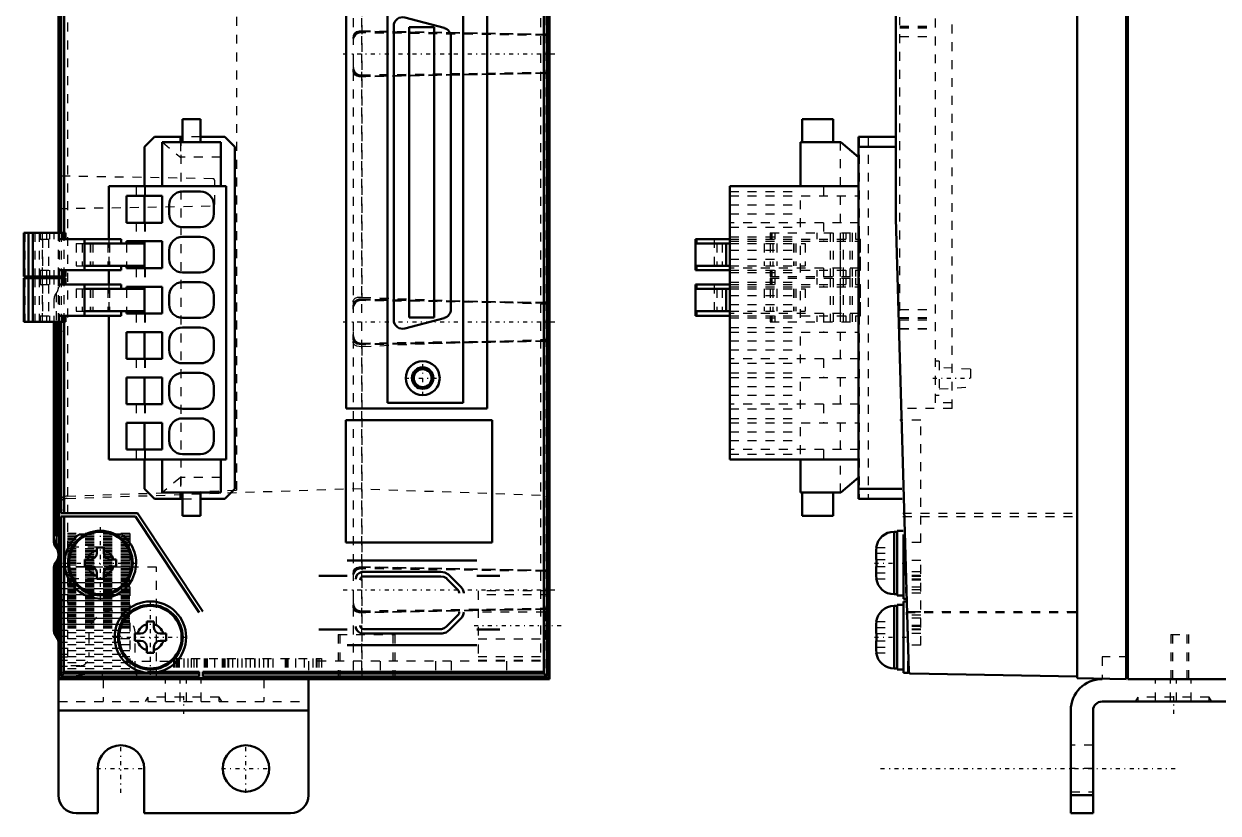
# Model space of a CAD drawing. Header units: millimetres. Extents: x 0 to 229, y 0 to 349.
# Drawn here: x 0 to 133.8, y 168.9 to 257.2 of the extents above; entities that cross this region are included whole.
import ezdxf

# ---------------------------------------------------------------- set-up
doc = ezdxf.new("R2010")
doc.units = ezdxf.units.MM
doc.linetypes.add('Center', pattern=[1.5, 0.45, -0.5, 0.05, -0.5])
doc.linetypes.add('Dashed', pattern=[2, 1, -1])
for name, color, linetype, lineweight in [('AM_4', 7, 'Continuous', 50), ('AM_6', 2, 'Continuous', 35), ('AM_7', 7, 'Center', 25), ('AM_9', 6, 'Dashed', 25)]:
    doc.layers.add(name, color=color, linetype=linetype, lineweight=lineweight)

# ---------------------------------------------------------------- blocks, each defined once
blk = doc.blocks.new('3_MBDLN25SE_0_in_MBDLN25SE_1100')
at = {"layer": 'AM_4'}
for p, q in [((3.87, 346.89), (3.87, 233.86)), ((3.96, 333.8), (3.96, 233.86)), ((4.16, 333.6), (4.16, 233.86)), ((58.57, 333.6), (58.57, 184.19)), ((58.77, 333.8), (58.77, 183.99)), ((58.87, 183.89), (58.87, 333.89)), ((4.52, 282.11), (4.52, 235.48)), ((58.22, 282.11), (58.22, 235.48)), ((36.09, 214.19), (36.09, 267.69)), ((40.72, 267.62), (40.72, 214.84)), ((49.22, 214.84), (49.22, 267.62)), ((51.89, 267.69), (51.89, 214.19)), ((41.42, 257), (41.42, 224.11)), ((47.08, 256.79), (42.68, 257.97)), ((43.17, 256.87), (45.97, 256.87)), ((43.17, 224.39), (43.17, 256.87)), ((45.97, 256.87), (45.97, 224.39)), ((47.82, 225.29), (47.82, 255.82)), ((17.77, 246.59), (17.77, 243.99)), ((19.77, 246.59), (17.77, 246.59)), ((19.77, 246.59), (19.77, 243.99)), ((14.62, 244.59), (13.52, 243.49)), ((13.52, 243.49), (13.52, 239.09)), ((17.77, 244.59), (14.62, 244.59)), ((15.5, 243.99), (15.5, 239.09)), ((22.05, 243.99), (15.5, 243.99)), ((17.53, 244.59), (17.53, 243.99)), ((22.52, 244.59), (19.77, 244.59)), ((22.05, 243.99), (22.05, 239.09)), ((23.62, 243.49), (22.52, 244.59)), ((23.62, 205.19), (23.62, 243.49)), ((9.5, 239.09), (9.5, 233.16)), ((22.65, 239.09), (9.5, 239.09)), ((19.77, 238.49), (17.77, 238.49)), ((22.65, 208.49), (22.65, 239.09)), ((11.5, 237.99), (11.5, 234.99)), ((15.5, 237.99), (11.5, 237.99)), ((13.52, 237.99), (13.52, 234.99)), ((15.5, 234.99), (15.5, 237.99)), ((16.27, 236.99), (16.27, 235.99)), ((21.27, 235.99), (21.27, 236.99)), ((4.52, 233.86), (4.52, 235.48)), ((58.22, 235.48), (58.24, 184.71)), ((11.5, 234.99), (15.5, 234.99)), ((17.77, 234.49), (19.77, 234.49)), ((0, 233.86), (0, 228.96)), ((0, 233.86), (4.66, 233.86)), ((0.02, 233.86), (0.02, 228.96)), ((0.51, 233.86), (0.51, 228.96)), ((0.99, 233.86), (0.99, 228.96)), ((3.91, 233.86), (3.91, 233.16)), ((3.91, 233.16), (10.88, 233.16)), ((4.36, 233.86), (4.36, 233.16)), ((4.46, 233.86), (4.46, 233.16)), ((4.66, 233.16), (4.66, 233.86)), ((6.8, 233.16), (6.8, 229.66)), ((10.88, 233.16), (10.88, 232.66)), ((11.5, 232.91), (11.5, 232.66)), ((15.5, 232.91), (11.5, 232.91)), ((13.52, 232.91), (13.52, 229.91)), ((15.5, 229.91), (15.5, 232.91)), ((19.77, 233.41), (17.77, 233.41)), ((6.8, 232.66), (13.5, 232.66)), ((13.5, 232.66), (13.5, 230.16)), ((13.5, 232.66), (13.5, 230.16)), ((16.27, 231.91), (16.27, 230.91)), ((21.27, 230.91), (21.27, 231.91)), ((6.8, 230.16), (13.5, 230.16)), ((10.88, 230.16), (10.88, 229.66)), ((11.5, 230.16), (11.5, 229.91)), ((0, 228.96), (4.66, 228.96)), ((0, 228.78), (0, 223.88)), ((0, 228.78), (4.66, 228.78)), ((0.02, 228.78), (0.02, 223.88)), ((0.51, 228.78), (0.51, 223.88)), ((0.99, 228.78), (0.99, 223.88)), ((3.87, 228.78), (3.87, 228.96)), ((3.91, 229.66), (10.88, 229.66)), ((3.91, 229.66), (3.91, 228.96)), ((3.91, 228.78), (3.91, 228.08)), ((3.96, 228.96), (3.96, 228.78)), ((4.16, 228.96), (4.16, 228.78)), ((4.36, 229.66), (4.36, 228.96)), ((4.36, 228.78), (4.36, 228.08)), ((4.46, 229.66), (4.46, 228.96)), ((4.46, 228.78), (4.46, 228.08)), ((4.51, 228.78), (4.51, 228.96)), ((4.66, 228.96), (4.66, 229.66)), ((4.66, 228.08), (4.66, 228.78)), ((9.5, 229.66), (9.5, 228.08)), ((11.5, 229.91), (15.5, 229.91)), ((17.77, 229.41), (19.77, 229.41)), ((3.91, 228.08), (10.88, 228.08)), ((6.8, 228.08), (6.8, 224.58)), ((6.8, 227.58), (13.5, 227.58)), ((10.88, 228.08), (10.88, 227.58)), ((15.5, 227.83), (11.5, 227.83)), ((11.5, 227.83), (11.5, 227.58)), ((13.5, 227.58), (13.5, 225.08)), ((13.5, 227.58), (13.5, 225.08)), ((13.52, 227.83), (13.52, 224.83)), ((15.5, 224.83), (15.5, 227.83)), ((19.77, 228.33), (17.77, 228.33)), ((16.27, 226.83), (16.27, 225.83)), ((21.27, 225.83), (21.27, 226.83)), ((6.8, 225.08), (13.5, 225.08)), ((10.88, 225.08), (10.88, 224.58)), ((11.5, 225.08), (11.5, 224.83)), ((11.5, 224.83), (15.5, 224.83)), ((0, 223.88), (4.66, 223.88)), ((3.37, 199.26), (3.37, 223.88)), ((3.62, 223.88), (3.62, 200.02)), ((3.87, 223.88), (3.87, 170.89)), ((3.91, 224.58), (10.88, 224.58)), ((3.91, 224.58), (3.91, 223.88)), ((3.96, 223.88), (3.96, 183.99)), ((4.16, 223.88), (4.16, 202.49)), ((4.36, 224.58), (4.36, 223.88)), ((4.46, 224.58), (4.46, 223.88)), ((4.5, 202.49), (4.51, 223.88)), ((4.66, 223.88), (4.66, 224.58)), ((9.5, 224.58), (9.5, 208.49)), ((17.77, 224.33), (19.77, 224.33)), ((42.68, 223.14), (47.08, 224.32)), ((45.97, 224.39), (43.17, 224.39)), ((3.87, 222.84), (3.37, 222.84)), ((11.5, 222.75), (11.5, 219.75)), ((15.5, 222.75), (11.5, 222.75)), ((13.52, 222.75), (13.52, 219.75)), ((15.5, 219.75), (15.5, 222.75)), ((19.77, 223.25), (17.77, 223.25)), ((16.27, 221.75), (16.27, 220.75)), ((21.27, 220.75), (21.27, 221.75)), ((11.5, 219.75), (15.5, 219.75)), ((17.77, 219.25), (19.77, 219.25)), ((19.77, 218.17), (17.77, 218.17)), ((11.5, 217.67), (11.5, 214.67)), ((15.5, 217.67), (11.5, 217.67)), ((13.52, 217.67), (13.52, 214.67)), ((15.5, 214.67), (15.5, 217.67)), ((16.27, 216.67), (16.27, 215.67)), ((21.27, 215.67), (21.27, 216.67)), ((11.5, 214.67), (15.5, 214.67)), ((17.77, 214.17), (19.77, 214.17)), ((51.89, 214.19), (36.09, 214.19)), ((40.72, 214.84), (49.22, 214.84)), ((19.77, 213.09), (17.77, 213.09)), ((36.05, 199.19), (36.05, 212.89)), ((36.05, 212.89), (52.44, 212.89)), ((52.44, 212.89), (52.44, 199.19)), ((11.5, 212.59), (11.5, 209.59)), ((15.5, 212.59), (11.5, 212.59)), ((13.52, 212.59), (13.52, 209.59)), ((15.5, 209.59), (15.5, 212.59)), ((16.27, 211.59), (16.27, 210.59)), ((21.27, 210.59), (21.27, 211.59)), ((11.5, 209.59), (15.5, 209.59)), ((17.77, 209.09), (19.77, 209.09)), ((9.5, 208.49), (22.65, 208.49)), ((13.52, 208.49), (13.52, 205.19)), ((15.5, 208.49), (15.5, 204.79)), ((22.05, 208.49), (22.05, 204.79)), ((13.52, 205.19), (14.62, 204.09)), ((22.05, 204.79), (15.5, 204.79)), ((17.53, 204.79), (17.53, 204.09)), ((17.77, 204.79), (17.77, 202.19)), ((19.77, 204.79), (19.77, 202.19)), ((22.52, 204.09), (23.62, 205.19)), ((14.62, 204.09), (17.77, 204.09)), ((19.77, 204.09), (22.52, 204.09)), ((3.37, 202.84), (3.87, 202.84)), ((4.16, 202.49), (12.73, 202.49)), ((12.51, 202.09), (4.16, 202.09)), ((4.16, 202.09), (4.16, 184.19)), ((4.49, 184.71), (4.5, 202.09)), ((12.51, 202.09), (19.63, 191.34)), ((20.03, 191.46), (12.73, 202.49)), ((19.77, 202.19), (17.77, 202.19)), ((3.61, 200.01), (3.37, 200.01)), ((6.89, 200.1), (6.18, 200.1)), ((10.95, 200.1), (10.24, 200.1)), ((3.62, 198.59), (3.62, 199.04)), ((8.17, 198.64), (8.17, 197.99)), ((8.17, 198.64), (8.97, 198.64)), ((8.97, 197.99), (8.97, 198.64)), ((52.44, 199.19), (36.05, 199.19)), ((3.62, 197.04), (3.62, 188.84)), ((7.47, 197.29), (6.82, 197.29)), ((6.82, 196.49), (6.82, 197.29)), ((10.32, 197.29), (9.67, 197.29)), ((10.32, 197.29), (10.32, 196.49)), ((36.22, 197.19), (50.72, 197.19)), ((3.37, 196.38), (3.37, 189.33)), ((6.82, 196.49), (7.47, 196.49)), ((8.17, 195.79), (8.17, 195.14)), ((8.97, 195.14), (8.97, 195.79)), ((9.67, 196.49), (10.32, 196.49)), ((33.02, 195.44), (36.22, 195.44)), ((37.97, 195.89), (46.69, 195.89)), ((38.07, 195.39), (46.7, 195.39)), ((47.68, 195.48), (48.99, 194.17)), ((50.72, 195.44), (53.32, 195.44)), ((8.97, 195.14), (8.17, 195.14)), ((47.41, 195.1), (48.61, 193.9)), ((13.77, 190.34), (13.77, 189.69)), ((13.77, 190.34), (14.57, 190.34)), ((14.57, 189.69), (14.57, 190.34)), ((48.61, 191.04), (47.35, 189.79)), ((48.99, 190.72), (47.68, 189.4)), ((13.07, 188.99), (12.42, 188.99)), ((12.42, 188.19), (12.42, 188.99)), ((15.92, 188.99), (15.27, 188.99)), ((15.92, 188.99), (15.92, 188.19)), ((36.22, 189.44), (33.02, 189.44)), ((46.69, 188.99), (37.97, 188.99)), ((46.64, 189.49), (38.07, 189.49)), ((53.32, 189.44), (50.72, 189.44)), ((3.86, 188.13), (3.87, 187.98)), ((12.42, 188.19), (13.07, 188.19)), ((13.77, 187.49), (13.77, 186.84)), ((14.57, 186.84), (14.57, 187.49)), ((15.27, 188.19), (15.92, 188.19)), ((50.72, 187.69), (36.22, 187.69)), ((3.87, 186.39), (3.91, 186.39)), ((3.91, 186.39), (3.91, 183.94)), ((14.57, 186.84), (13.77, 186.84)), ((13.22, 184.71), (4.49, 184.71)), ((19.63, 184.71), (15.11, 184.71)), ((19.63, 184.71), (19.63, 184.19)), ((20.03, 184.19), (20.03, 184.71)), ((58.24, 184.71), (20.03, 184.71)), ((58.87, 183.89), (3.87, 183.89)), ((3.91, 183.94), (3.96, 183.99)), ((31.87, 183.94), (3.91, 183.94)), ((58.77, 183.99), (3.96, 183.99)), ((4.16, 184.19), (4.49, 184.52)), ((19.63, 184.19), (4.16, 184.19)), ((19.63, 184.52), (4.49, 184.52)), ((58.24, 184.52), (20.03, 184.52)), ((58.57, 184.19), (20.03, 184.19)), ((31.87, 183.94), (31.87, 170.89)), ((58.24, 184.52), (58.57, 184.19)), ((58.77, 183.99), (58.87, 183.89)), ((31.87, 180.39), (3.87, 180.39)), ((8.27, 168.89), (8.27, 173.89)), ((13.47, 173.89), (13.47, 168.89)), ((8.27, 168.89), (5.87, 168.89)), ((29.87, 168.89), (13.47, 168.89))]:
    blk.add_line(p, q, dxfattribs=at)
for points in [[(3.37, 200.16), (3.39, 200.11), (3.52, 200.05), (3.62, 200.02)], [(3.62, 199.04), (3.54, 199.15), (3.39, 199.53), (3.37, 199.8)], [(3.87, 199.89), (3.86, 199.9), (3.83, 199.94), (3.76, 199.97), (3.62, 200.02)], [(3.62, 199.04), (3.7, 198.91), (3.77, 198.77), (3.83, 198.59), (3.86, 198.4), (3.87, 198.32)], [(37.17, 195.09), (37.21, 195.36), (37.34, 195.59), (37.54, 195.77), (37.79, 195.87), (37.97, 195.89)], [(37.67, 194.99), (37.69, 195.13), (37.75, 195.24), (37.85, 195.33), (37.98, 195.38), (38.07, 195.39)], [(46.69, 195.89), (47.15, 195.82), (47.56, 195.59), (47.68, 195.48)], [(46.7, 195.39), (47.03, 195.34), (47.32, 195.18), (47.41, 195.1)], [(48.99, 194.17), (49.17, 193.91), (49.26, 193.61), (49.27, 193.5)], [(48.61, 193.9), (48.71, 193.75), (48.76, 193.57), (48.77, 193.51)], [(48.77, 191.43), (48.74, 191.25), (48.65, 191.09), (48.61, 191.04)], [(49.27, 191.39), (49.21, 191.07), (49.06, 190.79), (48.99, 190.72)], [(3.37, 189.56), (3.38, 189.38), (3.5, 189.02), (3.53, 188.96), (3.62, 188.84)], [(3.62, 188.65), (3.54, 188.75), (3.4, 189.07), (3.37, 189.33)], [(3.87, 188.14), (3.82, 188.46), (3.65, 188.8), (3.62, 188.84)], [(3.62, 188.65), (3.79, 188.37), (3.85, 188.16), (3.86, 188.13)], [(37.97, 188.99), (37.7, 189.04), (37.47, 189.17), (37.29, 189.37), (37.19, 189.62), (37.17, 189.79)], [(38.07, 189.49), (37.93, 189.52), (37.82, 189.58), (37.73, 189.68), (37.68, 189.81), (37.67, 189.89)], [(47.35, 189.79), (47.08, 189.59), (46.76, 189.5), (46.64, 189.49)], [(47.68, 189.4), (47.29, 189.13), (46.84, 189), (46.69, 188.99)], [(4.49, 184.52), (4.49, 184.52), (4.49, 184.52), (4.49, 184.52), (4.49, 184.53), (4.49, 184.54), (4.49, 184.54), (4.49, 184.55), (4.49, 184.56), (4.49, 184.58), (4.49, 184.59), (4.49, 184.6), (4.49, 184.62), (4.49, 184.63), (4.49, 184.65), (4.49, 184.67), (4.49, 184.68), (4.49, 184.7), (4.49, 184.71)], [(58.24, 184.71), (58.24, 184.69), (58.24, 184.67), (58.24, 184.66), (58.24, 184.64), (58.24, 184.62), (58.24, 184.61), (58.24, 184.59), (58.24, 184.58), (58.24, 184.57), (58.24, 184.56), (58.24, 184.55), (58.24, 184.54), (58.24, 184.53), (58.24, 184.52), (58.24, 184.52), (58.24, 184.52), (58.24, 184.52), (58.24, 184.52)]]:
    blk.add_lwpolyline(points, dxfattribs=at)
for centre, radius in [((44.67, 217.59), 1.9), ((44.67, 217.59), 1.2), ((44.67, 217.59), 1), ((8.57, 196.89), 3.62), ((8.57, 196.89), 3.5), ((14.17, 188.59), 4), ((14.17, 188.59), 3.62), ((14.17, 188.59), 3.5), ((24.87, 173.89), 2.6)]:
    blk.add_circle(centre, radius, dxfattribs=at)
for centre, radius, start, end in [((42.42, 257), 1, 75, 180), ((46.82, 255.82), 1, 0, 75), ((17.77, 236.99), 1.5, 90, 180), ((19.77, 236.99), 1.5, 0, 90), ((17.77, 235.99), 1.5, 180, 270), ((19.77, 235.99), 1.5, 270, 0), ((17.77, 231.91), 1.5, 90, 180), ((19.77, 231.91), 1.5, 0, 90), ((17.77, 230.91), 1.5, 180, 270), ((19.77, 230.91), 1.5, 270, 0), ((17.77, 226.83), 1.5, 90, 180), ((19.77, 226.83), 1.5, 0, 90), ((17.77, 225.83), 1.5, 180, 270), ((19.77, 225.83), 1.5, 270, 0), ((46.82, 225.29), 1, 285, 0), ((42.42, 224.11), 1, 180, 285), ((17.77, 221.75), 1.5, 90, 180), ((19.77, 221.75), 1.5, 0, 90), ((17.77, 220.75), 1.5, 180, 270), ((19.77, 220.75), 1.5, 270, 0), ((17.77, 216.67), 1.5, 90, 180), ((19.77, 216.67), 1.5, 0, 90), ((17.77, 215.67), 1.5, 180, 270), ((19.77, 215.67), 1.5, 270, 0), ((17.77, 211.59), 1.5, 90, 180), ((19.77, 211.59), 1.5, 0, 90), ((17.77, 210.59), 1.5, 180, 270), ((19.77, 210.59), 1.5, 270, 0), ((8.57, 196.89), 4, 126.6068, 53.3932), ((4.37, 199.26), 1, 180, 221.4096), ((2.87, 197.93), 1, 0, 41.4097), ((8.57, 196.89), 1.5, 105.466, 164.534), ((7.47, 197.99), 0.7, 270, 0), ((8.57, 196.89), 1.5, 15.466, 74.534), ((9.67, 197.99), 0.7, 180, 270), ((4.37, 196.38), 1, 138.5904, 180), ((2.87, 197.71), 1, 318.5903, 359.9176), ((8.57, 196.89), 1.5, 195.466, 254.534), ((7.47, 195.79), 0.7, 0, 90), ((9.67, 195.79), 0.7, 90, 180), ((8.57, 196.89), 1.5, 285.466, 344.534), ((14.17, 188.59), 1.5, 105.466, 164.534), ((14.17, 188.59), 1.5, 15.466, 74.534), ((13.07, 189.69), 0.7, 270, 0), ((15.27, 189.69), 0.7, 180, 270), ((14.17, 188.59), 1.5, 195.466, 254.534), ((13.07, 187.49), 0.7, 0, 90), ((15.27, 187.49), 0.7, 90, 180), ((14.17, 188.59), 1.5, 285.466, 344.534), ((10.87, 173.89), 2.6, 0, 180), ((5.87, 170.89), 2, 180, 270), ((29.87, 170.89), 2, 270, 0)]:
    blk.add_arc(centre, radius, start, end, dxfattribs=at)
at = {"layer": 'AM_7'}
for p, q in [((35.77, 253.89), (59.97, 253.89)), ((35.77, 223.89), (59.97, 223.89)), ((3.29, 222.84), (4.94, 222.84)), ((44.67, 215.6), (44.67, 219.59)), ((42.67, 217.59), (46.66, 217.59)), ((3.29, 202.84), (4.94, 202.84)), ((8.57, 192.69), (8.57, 201.09)), ((4.37, 196.89), (12.77, 196.89)), ((3.29, 192.79), (4.94, 192.79)), ((14.17, 184.39), (14.17, 192.79)), ((35.77, 193.89), (59.97, 193.89)), ((50.42, 189.89), (60.32, 189.89)), ((9.97, 188.59), (18.37, 188.59)), ((17.87, 181.99), (17.87, 179.79)), ((10.87, 171.16), (10.87, 176.62)), ((24.87, 171.16), (24.87, 176.62)), ((8.14, 173.89), (13.6, 173.89)), ((22.14, 173.89), (27.6, 173.89))]:
    blk.add_line(p, q, dxfattribs=at)
at = {"layer": 'AM_9'}
for p, q in [((36.87, 333.89), (36.87, 183.89)), ((37.82, 333.89), (37.82, 183.89)), ((57.87, 331.89), (57.87, 185.89)), ((4.87, 331.39), (4.87, 186.39)), ((23.87, 205.04), (23.87, 325.85)), ((58.3, 326.11), (58.3, 183.89)), ((37.87, 281.11), (37.87, 226.67)), ((37.82, 256.49), (58.3, 256.09)), ((58.3, 256.05), (37.82, 256.42)), ((37.82, 256.41), (58.3, 256.05)), ((58.3, 256.01), (37.82, 256.34)), ((58.3, 255.96), (37.82, 256.25)), ((37.82, 251.54), (58.3, 251.83)), ((37.82, 251.45), (58.3, 251.78)), ((58.3, 251.74), (37.82, 251.38)), ((37.82, 251.37), (58.3, 251.73)), ((58.3, 251.7), (37.82, 251.3)), ((15.53, 243.99), (17.53, 242.32)), ((17.53, 243.99), (17.53, 242.32)), ((17.59, 244.59), (17.59, 204.09)), ((19.77, 244.59), (17.77, 244.59)), ((22.05, 242.32), (17.53, 242.32)), ((21.17, 239.91), (3.87, 240.22)), ((21.37, 237.07), (21.37, 239.71)), ((12.59, 239.09), (12.59, 237.99)), ((13.52, 239.09), (13.52, 237.99)), ((13.59, 239.09), (13.59, 237.99)), ((3.87, 236.57), (21.17, 236.87)), ((12.59, 234.99), (12.59, 232.91)), ((13.52, 234.99), (13.52, 232.91)), ((13.59, 234.99), (13.59, 232.91)), ((0.12, 233.86), (0.12, 228.96)), ((1.23, 233.86), (1.23, 228.96)), ((1.73, 233.86), (1.73, 228.96)), ((1.81, 233.86), (1.81, 233.16)), ((1.81, 233.16), (3.91, 233.16)), ((2.08, 228.96), (2.08, 233.86)), ((2.08, 233.16), (2.08, 229.66)), ((2.54, 233.86), (2.54, 233.16)), ((2.74, 233.16), (2.74, 229.66)), ((2.86, 233.86), (2.86, 233.16)), ((3.36, 233.86), (3.36, 233.16)), ((3.87, 228.96), (3.87, 233.86)), ((3.96, 233.86), (3.96, 228.96)), ((4.16, 233.86), (4.16, 228.96)), ((4.51, 228.96), (4.52, 233.86)), ((4.63, 233.86), (4.63, 233.16)), ((9.5, 233.16), (9.5, 229.66)), ((5.86, 232.66), (5.86, 230.16)), ((5.86, 232.66), (6.8, 232.66)), ((6.52, 232.66), (6.52, 230.16)), ((7.42, 232.66), (7.42, 230.16)), ((7.46, 232.66), (7.46, 230.16)), ((7.71, 232.66), (7.71, 230.16)), ((9.39, 232.66), (9.39, 230.16)), ((9.58, 232.66), (9.58, 230.16)), ((11.5, 232.66), (11.5, 230.16)), ((5.86, 230.16), (6.8, 230.16)), ((0.12, 228.78), (0.12, 223.88)), ((1.23, 228.78), (1.23, 223.88)), ((1.73, 228.78), (1.73, 223.88)), ((1.81, 229.66), (3.91, 229.66)), ((1.81, 229.66), (1.81, 228.96)), ((1.81, 228.78), (1.81, 228.08)), ((2.08, 223.88), (2.08, 228.78)), ((2.54, 229.66), (2.54, 228.96)), ((2.54, 228.78), (2.54, 228.08)), ((2.86, 229.66), (2.86, 228.96)), ((2.86, 228.78), (2.86, 228.08)), ((3.36, 229.66), (3.36, 228.96)), ((3.36, 228.78), (3.36, 228.08)), ((3.87, 223.88), (3.87, 228.78)), ((3.96, 228.78), (3.96, 223.88)), ((4.16, 228.78), (4.16, 223.88)), ((4.51, 223.88), (4.51, 228.78)), ((4.63, 229.66), (4.63, 228.96)), ((4.63, 228.78), (4.63, 228.08)), ((12.59, 229.91), (12.59, 227.83)), ((13.52, 229.91), (13.52, 227.83)), ((13.59, 229.91), (13.59, 227.83)), ((1.81, 228.08), (3.91, 228.08)), ((2.08, 228.08), (2.08, 224.58)), ((2.74, 228.08), (2.74, 224.58)), ((5.86, 227.58), (5.86, 225.08)), ((5.86, 227.58), (6.8, 227.58)), ((6.52, 227.58), (6.52, 225.08)), ((7.42, 227.58), (7.42, 225.08)), ((7.46, 227.58), (7.46, 225.08)), ((7.71, 227.58), (7.71, 225.08)), ((9.39, 227.58), (9.39, 225.08)), ((9.5, 228.08), (9.5, 224.58)), ((9.58, 227.58), (9.58, 225.08)), ((11.5, 227.58), (11.5, 225.08)), ((3.37, 226.43), (3.37, 223.88)), ((3.62, 227.09), (3.62, 223.88)), ((37.82, 226.47), (58.3, 226.08)), ((58.3, 226.04), (37.82, 226.39)), ((37.82, 226.37), (58.3, 226.03)), ((58.3, 225.97), (37.82, 226.27)), ((37.87, 226.67), (58.87, 225.87)), ((5.86, 225.08), (6.8, 225.08)), ((12.59, 224.83), (12.59, 222.75)), ((13.52, 224.83), (13.52, 222.75)), ((13.59, 224.83), (13.59, 222.75)), ((1.81, 224.58), (3.91, 224.58)), ((1.81, 224.58), (1.81, 223.88)), ((2.54, 224.58), (2.54, 223.88)), ((2.86, 224.58), (2.86, 223.88)), ((3.36, 224.58), (3.36, 223.88)), ((4.63, 224.58), (4.63, 223.88)), ((37.82, 221.52), (58.3, 221.82)), ((58.3, 221.76), (37.82, 221.42)), ((37.82, 221.4), (58.3, 221.75)), ((58.3, 221.71), (37.82, 221.31)), ((58.87, 221.92), (37.87, 221.11)), ((37.87, 221.11), (37.87, 183.89)), ((12.59, 219.75), (12.59, 217.67)), ((13.52, 219.75), (13.52, 217.67)), ((13.59, 219.75), (13.59, 217.67)), ((12.59, 214.67), (12.59, 212.59)), ((13.52, 214.67), (13.52, 212.59)), ((13.59, 214.67), (13.59, 212.59)), ((12.59, 209.59), (12.59, 208.49)), ((13.52, 209.59), (13.52, 208.49)), ((13.59, 209.59), (13.59, 208.49)), ((17.53, 206.47), (15.53, 204.79)), ((17.53, 206.47), (17.53, 204.79)), ((22.05, 206.47), (17.53, 206.47)), ((4.83, 204.12), (36.87, 205.23)), ((4.83, 204.38), (23.87, 205.04)), ((36.87, 205.23), (57.9, 204.5)), ((17.77, 204.09), (19.77, 204.09)), ((11.87, 200.21), (3.37, 200.21)), ((11.87, 200.2), (3.37, 200.2)), ((11.87, 200.01), (3.61, 200.01)), ((3.62, 200.02), (3.62, 199.04)), ((11.87, 199.83), (3.87, 199.83)), ((11.87, 199.64), (3.87, 199.64)), ((11.87, 199.54), (3.87, 199.54)), ((11.87, 199.53), (3.87, 199.53)), ((11.87, 199.34), (3.87, 199.34)), ((11.87, 200.21), (11.87, 183.89)), ((11.87, 199.16), (3.87, 199.16)), ((11.87, 198.97), (3.87, 198.97)), ((11.87, 198.87), (3.87, 198.87)), ((11.87, 198.86), (3.87, 198.86)), ((8.16, 198.67), (3.87, 198.67)), ((11.87, 198.49), (3.87, 198.49)), ((11.87, 198.3), (3.87, 198.3)), ((11.87, 198.2), (3.87, 198.2)), ((11.87, 198.19), (3.87, 198.19)), ((11.87, 198), (3.87, 198)), ((11.87, 198.67), (8.98, 198.67)), ((11.87, 197.82), (3.87, 197.82)), ((11.87, 197.63), (3.87, 197.63)), ((11.87, 197.53), (3.87, 197.53)), ((11.87, 197.52), (3.87, 197.52)), ((11.87, 197.33), (3.87, 197.33)), ((11.87, 197.15), (3.87, 197.15)), ((11.87, 196.96), (3.87, 196.96)), ((11.87, 196.86), (3.87, 196.86)), ((11.87, 196.85), (3.87, 196.85)), ((11.87, 196.66), (3.87, 196.66)), ((6.8, 196.48), (3.87, 196.48)), ((14.84, 196.43), (3.87, 196.43)), ((11.87, 196.29), (3.87, 196.29)), ((11.87, 196.19), (3.87, 196.19)), ((11.87, 196.18), (3.87, 196.18)), ((11.87, 195.99), (3.87, 195.99)), ((11.87, 195.81), (3.87, 195.81)), ((11.87, 195.62), (3.87, 195.62)), ((11.87, 195.52), (3.87, 195.52)), ((11.87, 195.51), (3.87, 195.51)), ((11.87, 195.32), (3.87, 195.32)), ((9.99, 196.48), (7.14, 196.48)), ((11.87, 196.48), (10.34, 196.48)), ((14.84, 183.89), (14.84, 196.43)), ((37.82, 196.49), (58.3, 196.09)), ((58.3, 196.05), (37.82, 196.42)), ((37.82, 196.41), (58.3, 196.05)), ((58.3, 196.01), (37.82, 196.34)), ((58.3, 195.96), (37.82, 196.25)), ((8.14, 195.14), (3.87, 195.14)), ((11.87, 195.08), (3.87, 195.08)), ((11.87, 194.95), (3.87, 194.95)), ((11.87, 194.85), (3.87, 194.85)), ((11.87, 194.84), (3.87, 194.84)), ((3.87, 194.71), (11.87, 194.71)), ((11.87, 194.65), (3.87, 194.65)), ((11.87, 194.47), (3.87, 194.47)), ((11.87, 194.41), (3.87, 194.41)), ((11.87, 194.28), (3.87, 194.28)), ((11.87, 194.18), (3.87, 194.18)), ((11.87, 194.17), (3.87, 194.17)), ((3.87, 194.04), (11.87, 194.04)), ((11.87, 193.98), (3.87, 193.98)), ((11.87, 195.14), (8.99, 195.14)), ((11.87, 193.8), (3.87, 193.8)), ((11.87, 193.75), (3.87, 193.75)), ((11.87, 193.61), (3.87, 193.61)), ((11.87, 193.51), (3.87, 193.51)), ((11.87, 193.5), (3.87, 193.5)), ((3.87, 193.37), (11.87, 193.37)), ((11.87, 193.31), (3.87, 193.31)), ((11.87, 193.13), (3.87, 193.13)), ((11.87, 193.08), (3.87, 193.08)), ((11.87, 192.94), (3.87, 192.94)), ((11.87, 192.84), (3.87, 192.84)), ((11.87, 192.83), (3.87, 192.83)), ((3.87, 192.7), (11.87, 192.7)), ((11.87, 192.64), (3.87, 192.64)), ((58.87, 193.76), (50.87, 193.76)), ((50.87, 193.76), (50.87, 186.03)), ((58.87, 193.34), (50.87, 193.34)), ((11.87, 192.46), (3.87, 192.46)), ((11.87, 192.41), (3.87, 192.41)), ((11.87, 192.27), (3.87, 192.27)), ((11.87, 192.17), (3.87, 192.17)), ((11.87, 192.16), (3.87, 192.16)), ((3.87, 192.04), (11.87, 192.04)), ((11.87, 191.97), (3.87, 191.97)), ((11.87, 191.79), (3.87, 191.79)), ((11.87, 191.74), (3.87, 191.74)), ((11.87, 191.6), (3.87, 191.6)), ((11.87, 191.5), (3.87, 191.5)), ((11.87, 191.49), (3.87, 191.49)), ((3.87, 191.37), (11.87, 191.37)), ((11.87, 191.3), (3.87, 191.3)), ((37.82, 191.3), (37.66, 191.31)), ((37.82, 191.54), (58.3, 191.83)), ((37.82, 191.45), (58.3, 191.78)), ((58.3, 191.74), (37.82, 191.38)), ((37.82, 191.37), (58.3, 191.73)), ((58.3, 191.7), (37.82, 191.3)), ((58.37, 191.39), (50.87, 191.39)), ((58.87, 191.89), (58.37, 191.39)), ((58.37, 191.39), (58.37, 188.39)), ((11.87, 190.16), (3.37, 190.16)), ((11.87, 190.15), (3.37, 190.15)), ((11.87, 189.96), (3.37, 189.96)), ((11.87, 190.45), (3.41, 190.45)), ((11.87, 190.26), (3.41, 190.26)), ((11.87, 191.12), (3.87, 191.12)), ((11.87, 191.07), (3.87, 191.07)), ((11.87, 190.93), (3.87, 190.93)), ((11.87, 190.83), (3.87, 190.83)), ((11.87, 190.82), (3.87, 190.82)), ((3.87, 190.7), (11.87, 190.7)), ((11.87, 190.63), (3.87, 190.63)), ((11.87, 190.41), (3.87, 190.41)), ((3.87, 190.03), (11.87, 190.03)), ((11.87, 189.78), (3.37, 189.78)), ((11.87, 189.59), (3.37, 189.59)), ((3.62, 188.65), (3.62, 188.84)), ((11.87, 189.74), (3.87, 189.74)), ((3.87, 189.36), (11.87, 189.36)), ((11.87, 189.07), (3.87, 189.07)), ((3.87, 188.7), (11.87, 188.7)), ((7.27, 188.89), (7.27, 186.39)), ((12.47, 184.89), (12.47, 188.89)), ((35.2, 188.89), (35.2, 183.89)), ((35.2, 188.89), (41.53, 188.89)), ((35.4, 188.89), (35.4, 183.89)), ((41.33, 188.89), (41.33, 183.89)), ((41.53, 188.89), (41.53, 183.89)), ((11.87, 188.4), (3.87, 188.4)), ((3.87, 188.03), (11.87, 188.03)), ((11.87, 187.73), (3.87, 187.73)), ((3.87, 187.36), (11.87, 187.36)), ((50.87, 188.39), (58.37, 188.39)), ((58.37, 188.39), (58.87, 187.89)), ((11.87, 187.07), (3.87, 187.07)), ((3.87, 186.69), (11.87, 186.69)), ((11.87, 186.4), (3.87, 186.4)), ((3.87, 186.02), (11.87, 186.02)), ((3.91, 186.39), (4.87, 186.39)), ((16.74, 186.19), (33.33, 186.19)), ((16.74, 186.19), (16.74, 183.89)), ((16.86, 186.19), (16.86, 183.89)), ((17.04, 186.19), (17.04, 183.89)), ((17.21, 186.19), (17.21, 183.89)), ((17.35, 186.19), (17.35, 183.89)), ((17.38, 186.19), (17.38, 183.89)), ((17.9, 186.19), (17.9, 183.89)), ((18.38, 186.19), (18.38, 183.89)), ((18.74, 186.19), (18.74, 183.89)), ((19.04, 186.19), (19.04, 183.89)), ((19.34, 186.19), (19.34, 183.89)), ((19.38, 186.19), (19.38, 183.89)), ((20.21, 186.19), (20.21, 183.89)), ((20.34, 186.19), (20.34, 183.89)), ((20.38, 186.19), (20.38, 183.89)), ((20.51, 186.19), (20.51, 183.89)), ((21.34, 186.19), (21.34, 183.89)), ((22.21, 186.19), (22.21, 183.89)), ((22.34, 186.19), (22.34, 183.89)), ((22.51, 186.19), (22.51, 183.89)), ((22.86, 186.19), (22.86, 183.89)), ((22.9, 186.19), (22.9, 183.89)), ((23.36, 186.19), (23.36, 183.89)), ((23.91, 186.19), (23.91, 183.89)), ((24.41, 186.19), (24.41, 183.89)), ((24.86, 186.19), (24.86, 183.89)), ((25.33, 186.19), (25.33, 183.89)), ((25.36, 186.19), (25.36, 183.89)), ((25.83, 186.19), (25.83, 183.89)), ((25.87, 186.19), (25.87, 183.89)), ((26.34, 186.19), (26.34, 183.89)), ((26.37, 186.19), (26.37, 183.89)), ((26.82, 186.19), (26.82, 183.89)), ((27.34, 186.19), (27.34, 183.89)), ((27.37, 186.19), (27.37, 183.89)), ((27.87, 186.19), (27.87, 183.89)), ((29.25, 186.19), (29.25, 183.89)), ((29.42, 186.19), (29.42, 183.89)), ((29.55, 186.19), (29.55, 183.89)), ((30.42, 186.19), (30.42, 183.89)), ((31.38, 186.19), (31.38, 183.89)), ((32.38, 186.19), (32.38, 183.89)), ((32.72, 186.19), (32.72, 183.89)), ((32.83, 186.19), (32.83, 183.89)), ((33.02, 186.19), (33.02, 183.89)), ((33.33, 186.19), (33.33, 183.89)), ((50.87, 186.44), (58.87, 186.44)), ((50.87, 186.03), (58.87, 186.03)), ((11.87, 185.73), (3.87, 185.73)), ((6.27, 185.39), (3.87, 185.39)), ((3.87, 185.36), (11.87, 185.36)), ((11.87, 185.06), (3.87, 185.06)), ((3.87, 184.69), (8.82, 184.69)), ((8.82, 184.69), (3.87, 183.95)), ((8.82, 183.89), (8.82, 184.69)), ((11.21, 185.9), (17.13, 185.9)), ((14.84, 184.7), (11.87, 184.7)), ((15.11, 184.71), (13.22, 184.71)), ((31.87, 185.89), (31.87, 183.94)), ((57.87, 185.89), (31.87, 185.89)), ((39.89, 185.89), (39.89, 183.89)), ((46.09, 185.89), (46.09, 183.89)), ((47.86, 185.89), (47.86, 183.89)), ((54.06, 185.89), (54.06, 183.89)), ((8.87, 183.89), (8.87, 181.39)), ((15.87, 181.39), (15.87, 183.89)), ((17.52, 181.39), (17.52, 183.89)), ((18.22, 181.39), (18.22, 183.89)), ((19.87, 181.39), (19.87, 183.89)), ((26.87, 183.89), (26.87, 181.39)), ((3.87, 181.39), (31.87, 181.39)), ((13.87, 181.89), (13.57, 181.39)), ((13.87, 181.89), (13.87, 181.39)), ((21.87, 181.89), (13.87, 181.89)), ((21.87, 181.39), (21.87, 181.89)), ((22.17, 181.39), (21.87, 181.89))]:
    blk.add_line(p, q, dxfattribs=at)
for points in [[(36.87, 255.61), (36.92, 256), (37.06, 256.24), (37.27, 256.38), (37.55, 256.47), (37.82, 256.49)], [(37.82, 256.42), (37.54, 256.4), (37.29, 256.32), (37.1, 256.19), (36.96, 255.99), (36.9, 255.8), (36.87, 255.59), (36.87, 255.44)], [(37.82, 256.34), (37.55, 256.31), (37.31, 256.23), (37.12, 256.1), (36.95, 255.83), (36.89, 255.61), (36.87, 255.36), (36.87, 255.22)], [(37.82, 256.25), (37.56, 256.22), (37.32, 256.14), (37.13, 256), (36.97, 255.72), (36.9, 255.48), (36.87, 255.21), (36.87, 254.94)], [(58.87, 256.13), (58.71, 256.11), (58.51, 256.09), (58.3, 256.09)], [(58.87, 256.11), (58.71, 256.08), (58.51, 256.06), (58.3, 256.05)], [(58.3, 256.05), (58.52, 256.06), (58.71, 256.08), (58.87, 256.11)], [(58.3, 256.01), (58.52, 256.02), (58.71, 256.05), (58.87, 256.09)], [(58.3, 255.96), (58.51, 255.97), (58.7, 256.01), (58.87, 256.06)], [(36.87, 252.85), (36.88, 252.47), (36.95, 252.12), (37.09, 251.84), (37.34, 251.64), (37.58, 251.56), (37.82, 251.54)], [(36.87, 252.57), (36.88, 252.25), (36.95, 251.96), (37.1, 251.71), (37.35, 251.53), (37.65, 251.46), (37.82, 251.45)], [(36.87, 252.35), (36.88, 252.08), (36.94, 251.84), (37.1, 251.6), (37.35, 251.44), (37.65, 251.38), (37.82, 251.37)], [(37.82, 251.3), (37.54, 251.32), (37.28, 251.4), (37.09, 251.52), (36.95, 251.71), (36.89, 251.89), (36.87, 252.09), (36.87, 252.17)], [(58.87, 251.73), (58.71, 251.78), (58.5, 251.82), (58.3, 251.83)], [(58.87, 251.7), (58.71, 251.74), (58.5, 251.77), (58.3, 251.78)], [(58.3, 251.74), (58.52, 251.73), (58.71, 251.71), (58.87, 251.67)], [(58.87, 251.67), (58.71, 251.7), (58.51, 251.73), (58.3, 251.73)], [(58.3, 251.7), (58.52, 251.7), (58.72, 251.68), (58.87, 251.66)], [(36.87, 226.08), (36.89, 226.25), (36.95, 226.39), (37.11, 226.54), (37.37, 226.64), (37.66, 226.67), (37.87, 226.67)], [(36.87, 225.58), (36.92, 225.97), (37.06, 226.22), (37.26, 226.37), (37.54, 226.45), (37.82, 226.47)], [(37.82, 226.39), (37.54, 226.36), (37.3, 226.28), (37.11, 226.15), (36.94, 225.9), (36.89, 225.68), (36.87, 225.44), (36.87, 225.35)], [(36.87, 225.3), (36.88, 225.6), (36.95, 225.87), (37.1, 226.12), (37.35, 226.29), (37.65, 226.36), (37.82, 226.37)], [(37.82, 226.27), (37.55, 226.24), (37.32, 226.16), (37.13, 226.02), (36.96, 225.74), (36.9, 225.5), (36.87, 225.24), (36.87, 224.99)], [(58.87, 226.13), (58.71, 226.1), (58.51, 226.08), (58.3, 226.08)], [(58.3, 226.04), (58.52, 226.04), (58.71, 226.07), (58.87, 226.11)], [(58.87, 226.1), (58.71, 226.06), (58.51, 226.03), (58.3, 226.03)], [(58.3, 225.97), (58.51, 225.98), (58.7, 226.02), (58.87, 226.07)], [(36.87, 222.8), (36.88, 222.43), (36.95, 222.09), (37.09, 221.82), (37.34, 221.62), (37.59, 221.54), (37.82, 221.52)], [(37.82, 221.42), (37.55, 221.45), (37.3, 221.52), (37.11, 221.66), (36.95, 221.92), (36.89, 222.14), (36.87, 222.38), (36.87, 222.49)], [(37.82, 221.31), (37.54, 221.34), (37.28, 221.41), (37.09, 221.54), (36.95, 221.73), (36.89, 221.91), (36.87, 222.11), (36.87, 222.2)], [(37.87, 221.11), (37.56, 221.12), (37.28, 221.17), (37.07, 221.27), (36.93, 221.42), (36.87, 221.63), (36.87, 221.71)], [(58.87, 221.72), (58.71, 221.77), (58.5, 221.81), (58.3, 221.82)], [(58.3, 221.76), (58.52, 221.75), (58.71, 221.73), (58.87, 221.69)], [(58.87, 221.68), (58.71, 221.72), (58.51, 221.74), (58.3, 221.75)], [(58.3, 221.71), (58.52, 221.7), (58.72, 221.68), (58.87, 221.66)], [(36.87, 195.61), (36.92, 196), (37.06, 196.24), (37.27, 196.38), (37.55, 196.47), (37.82, 196.49)], [(37.82, 196.42), (37.54, 196.4), (37.29, 196.32), (37.1, 196.19), (36.96, 195.99), (36.9, 195.8), (36.87, 195.59), (36.87, 195.44)], [(37.82, 196.34), (37.55, 196.31), (37.31, 196.23), (37.12, 196.1), (36.95, 195.83), (36.89, 195.61), (36.87, 195.36), (36.87, 195.22)], [(37.82, 196.25), (37.56, 196.22), (37.32, 196.14), (37.13, 196), (36.97, 195.72), (36.9, 195.48), (36.87, 195.21), (36.87, 194.94)], [(58.87, 196.13), (58.71, 196.11), (58.51, 196.09), (58.3, 196.09)], [(58.87, 196.11), (58.71, 196.08), (58.51, 196.06), (58.3, 196.05)], [(58.3, 196.05), (58.52, 196.06), (58.71, 196.08), (58.87, 196.11)], [(58.3, 196.01), (58.52, 196.02), (58.71, 196.05), (58.87, 196.09)], [(58.3, 195.96), (58.51, 195.97), (58.7, 196.01), (58.87, 196.06)], [(36.87, 192.85), (36.88, 192.47), (36.95, 192.12), (37.09, 191.84), (37.34, 191.64), (37.58, 191.56), (37.82, 191.54)], [(36.87, 192.57), (36.88, 192.25), (36.95, 191.96), (37.1, 191.71), (37.35, 191.53), (37.65, 191.46), (37.82, 191.45)], [(36.87, 192.35), (36.88, 192.08), (36.94, 191.84), (37.1, 191.6), (37.35, 191.44), (37.65, 191.38), (37.82, 191.37)], [(37.16, 191.47), (37.09, 191.52), (36.95, 191.71), (36.89, 191.89), (36.87, 192.09), (36.87, 192.17)], [(37.66, 191.31), (37.54, 191.32), (37.28, 191.4), (37.16, 191.47)], [(58.87, 191.73), (58.71, 191.78), (58.5, 191.82), (58.3, 191.83)], [(58.87, 191.7), (58.71, 191.74), (58.5, 191.77), (58.3, 191.78)], [(58.3, 191.74), (58.52, 191.73), (58.71, 191.71), (58.87, 191.67)], [(58.87, 191.67), (58.71, 191.7), (58.51, 191.73), (58.3, 191.73)], [(58.3, 191.7), (58.52, 191.7), (58.72, 191.68), (58.87, 191.66)], [(3.41, 190.45), (3.4, 190.43), (3.39, 190.39), (3.4, 190.34), (3.4, 190.27), (3.41, 190.26)], [(3.62, 190.54), (3.5, 190.51), (3.42, 190.46), (3.41, 190.45)], [(3.41, 190.26), (3.54, 189.84), (3.62, 189.71)], [(3.62, 190.54), (3.82, 190.62), (3.87, 190.69)], [(3.87, 188.85), (3.82, 189.21), (3.74, 189.46), (3.62, 189.7), (3.62, 189.71)]]:
    blk.add_lwpolyline(points, dxfattribs=at)
for centre, radius, start, end in [((21.17, 239.71), 0.2, 0, 89), ((21.17, 237.07), 0.2, 271, 0), ((2.87, 227.76), 1, 318.5903, 359.9176), ((4.37, 226.43), 1, 138.5904, 180), ((4.87, 203.38), 1, 92, 180), ((4.87, 203.12), 1, 92, 180), ((57.87, 203.5), 1, 0, 88), ((9.87, 188.89), 2.6, 0, 180), ((6.27, 186.39), 1, 270, 0), ((13.47, 184.89), 1, 180, 270)]:
    blk.add_arc(centre, radius, start, end, dxfattribs=at)
at = {"layer": 'AM_6', "flags": 8}
for tag, p in [('NN', (65.32, 348.89)), ('NT', (65.32, 348.39)), ('NB', (65.32, 347.89)), ('NBSYN', (65.32, 347.39)), ('CNSORDERNO', (65.32, 346.39)), ('LINA', (65.32, 346.89)), ('F', (65.32, 345.89)), ('MC', (65.32, 345.39)), ('PSV', (65.32, 344.89)), ('COMPANY', (65.32, 343.89)), ('ES', (65.32, 344.39))]:
    blk.add_attdef(tag, p, '', height=0.5, dxfattribs=at)
blk = doc.blocks.new('4_MBDLN25SE_2_in_MBDLN25SE_1100')
at = {"layer": 'AM_4'}
for p, q in [((117.96, 333.8), (117.96, 183.99)), ((123.46, 183.89), (123.46, 333.89)), ((123.66, 333.89), (123.66, 183.89)), ((97.66, 235.48), (97.66, 282.11)), ((90.66, 246.59), (87.16, 246.59)), ((87.16, 246.59), (87.16, 243.99)), ((90.66, 243.99), (90.66, 246.59)), ((87, 243.99), (87, 239.09)), ((91.5, 243.99), (87, 243.99)), ((93.5, 242.32), (91.5, 243.99)), ((93.5, 244.59), (97.56, 244.59)), ((93.5, 204.09), (93.5, 244.59)), ((93.5, 243.49), (97.57, 243.49)), ((79.06, 239.09), (93.5, 239.09)), ((79.06, 208.49), (79.06, 239.09)), ((97.66, 235.48), (99.11, 184.71)), ((75.22, 233.16), (79.06, 233.16)), ((75.22, 233.16), (75.22, 229.66)), ((75.33, 233.16), (75.33, 232.66)), ((75.22, 232.66), (79.06, 232.66)), ((78.66, 232.66), (78.66, 230.16)), ((75.22, 230.16), (79.06, 230.16)), ((75.33, 230.16), (75.33, 229.66)), ((75.22, 229.66), (79.06, 229.66)), ((75.22, 228.08), (79.06, 228.08)), ((75.22, 228.08), (75.22, 224.58)), ((75.22, 227.58), (79.06, 227.58)), ((75.33, 228.08), (75.33, 227.58)), ((78.66, 227.58), (78.66, 225.08)), ((75.22, 225.08), (79.06, 225.08)), ((75.33, 225.08), (75.33, 224.58)), ((75.22, 224.58), (79.06, 224.58)), ((79.06, 208.49), (93.5, 208.49)), ((87, 208.49), (87, 204.79)), ((91.5, 204.79), (93.5, 206.47)), ((87, 204.79), (91.5, 204.79)), ((87.16, 204.79), (87.16, 202.19)), ((90.66, 202.19), (90.66, 204.79)), ((93.5, 205.19), (98.34, 205.19)), ((93.5, 204.09), (98.38, 204.09)), ((87.16, 202.19), (90.66, 202.19)), ((97.81, 200.39), (97.46, 200.39)), ((97.46, 200.39), (97.46, 193.39)), ((98.5, 200.51), (97.81, 200.51)), ((97.81, 200.51), (97.81, 193.27)), ((98.51, 200.1), (98.51, 192.89)), ((95.48, 198.64), (95.46, 198.34)), ((95.46, 198.34), (95.46, 197.29)), ((95.46, 197.29), (95.48, 197.29)), ((95.48, 196.49), (95.46, 196.49)), ((95.46, 196.49), (95.46, 195.45)), ((95.46, 195.45), (95.48, 195.14)), ((95.48, 195.14), (95.48, 195.14)), ((97.46, 193.39), (97.81, 193.39)), ((97.81, 193.27), (98.51, 193.27)), ((98.51, 192.89), (98.77, 192.89)), ((97.81, 192.09), (97.46, 192.09)), ((97.46, 192.09), (97.46, 185.09)), ((98.51, 192.21), (97.81, 192.21)), ((97.81, 192.21), (97.81, 184.97)), ((98.79, 192.59), (98.51, 192.59)), ((98.51, 192.59), (98.51, 184.59)), ((95.48, 190.34), (95.46, 190.04)), ((95.46, 190.04), (95.46, 188.99)), ((95.46, 188.99), (95.48, 188.99)), ((95.48, 188.19), (95.46, 188.19)), ((95.46, 188.19), (95.46, 187.15)), ((95.46, 187.15), (95.48, 186.84)), ((95.48, 186.84), (95.48, 186.84)), ((97.46, 185.09), (97.81, 185.09)), ((97.81, 184.97), (98.51, 184.97)), ((98.51, 184.59), (99.06, 184.59)), ((99.06, 185.9), (99.06, 184.59)), ((123.46, 185.89), (123.66, 185.89)), ((99.31, 184.52), (117.96, 184.19)), ((117.96, 183.99), (123.46, 183.89)), ((120.76, 183.94), (120.76, 183.89)), ((123.66, 183.89), (228.76, 183.89)), ((120.76, 181.39), (146.26, 181.39)), ((117.26, 180.39), (117.26, 168.89)), ((119.76, 168.89), (119.76, 180.39)), ((119.76, 170.89), (117.26, 170.89)), ((119.76, 168.89), (117.26, 168.89))]:
    blk.add_line(p, q, dxfattribs=at)
for points in [[(95.48, 197.29), (95.48, 196.89), (95.48, 196.49)], [(95.48, 188.99), (95.48, 188.59), (95.48, 188.19)], [(99.11, 184.71), (99.11, 184.69), (99.12, 184.67), (99.12, 184.66), (99.13, 184.64), (99.13, 184.62), (99.14, 184.61), (99.15, 184.59), (99.16, 184.58), (99.18, 184.57), (99.19, 184.56), (99.2, 184.55), (99.22, 184.54), (99.24, 184.53), (99.25, 184.52), (99.27, 184.52), (99.29, 184.52), (99.3, 184.52), (99.31, 184.52)]]:
    blk.add_lwpolyline(points, dxfattribs=at)
for centre, radius, start, end in [((97.46, 198.39), 2, 90, 172.8302), ((97.46, 195.39), 2, 187.156, 270), ((97.46, 190.09), 2, 90, 172.8302), ((97.46, 187.09), 2, 187.156, 270), ((120.76, 180.39), 3.5, 90, 180), ((120.76, 180.39), 1, 90, 180)]:
    blk.add_arc(centre, radius, start, end, dxfattribs=at)
at = {"layer": 'AM_7'}
for p, q in [((101.82, 217.59), (106.22, 217.59)), ((95.28, 196.89), (99.24, 196.89)), ((95.28, 188.59), (99.24, 188.59)), ((128.76, 181.99), (128.76, 179.79)), ((95.96, 173.89), (128.96, 173.89))]:
    blk.add_line(p, q, dxfattribs=at)
at = {"layer": 'AM_9'}
for p, q in [((103.97, 214.19), (103.97, 302.28)), ((102.12, 214.84), (102.12, 267.62)), ((98.12, 223.11), (98.12, 258)), ((98.12, 257), (102.12, 257)), ((98.12, 256.87), (102.12, 256.87)), ((98.12, 256.79), (102.12, 256.79)), ((98.12, 255.82), (102.12, 255.82)), ((91.47, 239.09), (91.47, 243.99)), ((93.56, 244.59), (93.56, 204.09)), ((94.56, 244.59), (94.56, 204.09)), ((79.06, 238.49), (87, 238.49)), ((87, 234.49), (87, 238.49)), ((89.56, 239.09), (89.56, 237.99)), ((93.56, 239.09), (93.5, 239.09)), ((79.06, 237.99), (93.56, 237.99)), ((79.06, 236.99), (87, 236.99)), ((91.47, 234.99), (91.47, 237.99)), ((79.06, 235.99), (87, 235.99)), ((93.56, 234.99), (79.06, 234.99)), ((79.06, 234.49), (87, 234.49)), ((89.56, 234.99), (89.56, 232.91)), ((77.3, 233.16), (77.3, 229.66)), ((79.06, 233.41), (87, 233.41)), ((79.06, 233.16), (92.05, 233.16)), ((79.06, 232.91), (93.56, 232.91)), ((83.58, 233.86), (83.58, 233.16)), ((83.58, 233.86), (93.61, 233.86)), ((83.61, 233.86), (83.61, 233.16)), ((83.66, 233.86), (83.66, 233.16)), ((83.79, 233.86), (83.79, 233.16)), ((84.12, 233.86), (84.12, 233.16)), ((87, 229.41), (87, 233.41)), ((88.83, 233.86), (88.83, 233.16)), ((90.32, 233.86), (90.32, 228.96)), ((90.65, 233.86), (90.65, 228.96)), ((91.42, 233.86), (91.42, 228.96)), ((91.47, 229.91), (91.47, 232.91)), ((91.75, 233.86), (91.75, 228.96)), ((91.8, 228.96), (91.8, 233.86)), ((92.05, 233.86), (92.05, 233.16)), ((92.52, 233.86), (92.52, 228.96)), ((92.78, 233.86), (92.78, 228.96)), ((93.14, 233.86), (93.14, 233.16)), ((93.14, 233.16), (93.71, 233.16)), ((93.41, 233.16), (93.41, 229.66)), ((93.54, 233.86), (93.54, 233.16)), ((93.61, 233.16), (93.61, 233.86)), ((93.66, 233.16), (93.66, 229.66)), ((93.71, 229.66), (93.71, 233.16)), ((77.63, 232.66), (77.63, 230.16)), ((78.22, 232.66), (78.22, 230.16)), ((78.63, 232.66), (78.63, 230.16)), ((79.06, 232.66), (87.52, 232.66)), ((79.06, 231.91), (87, 231.91)), ((82.93, 232.66), (82.93, 230.16)), ((83.59, 232.66), (83.59, 230.16)), ((83.87, 232.66), (83.87, 230.16)), ((84.34, 232.66), (84.34, 230.16)), ((86.19, 232.66), (86.19, 230.16)), ((86.23, 232.66), (86.23, 230.16)), ((86.48, 232.66), (86.48, 230.16)), ((87.52, 232.66), (87.52, 230.16)), ((79.06, 230.91), (87, 230.91)), ((79.06, 230.16), (87.52, 230.16)), ((93.56, 229.91), (79.06, 229.91)), ((79.06, 229.66), (92.05, 229.66)), ((79.06, 229.41), (87, 229.41)), ((83.58, 229.66), (83.58, 228.96)), ((83.58, 228.96), (93.61, 228.96)), ((83.58, 228.78), (83.58, 228.08)), ((83.58, 228.78), (93.61, 228.78)), ((83.61, 229.66), (83.61, 228.96)), ((83.61, 228.78), (83.61, 228.08)), ((83.66, 229.66), (83.66, 228.96)), ((83.66, 228.78), (83.66, 228.08)), ((83.79, 229.66), (83.79, 228.96)), ((83.79, 228.78), (83.79, 228.08)), ((84.12, 229.66), (84.12, 228.96)), ((84.12, 228.78), (84.12, 228.08)), ((88.83, 229.66), (88.83, 228.96)), ((88.83, 228.78), (88.83, 228.08)), ((89.56, 229.91), (89.56, 227.83)), ((90.32, 228.78), (90.32, 223.88)), ((90.65, 228.78), (90.65, 223.88)), ((91.42, 228.78), (91.42, 223.88)), ((91.75, 228.78), (91.75, 223.88)), ((91.8, 223.88), (91.8, 228.78)), ((92.05, 229.66), (92.05, 228.96)), ((92.05, 228.78), (92.05, 228.08)), ((92.52, 228.78), (92.52, 223.88)), ((92.78, 228.78), (92.78, 223.88)), ((93.14, 229.66), (93.14, 228.96)), ((93.14, 229.66), (93.71, 229.66)), ((93.14, 228.78), (93.14, 228.08)), ((93.54, 229.66), (93.54, 228.96)), ((93.54, 228.78), (93.54, 228.08)), ((93.61, 228.96), (93.61, 229.66)), ((93.61, 228.08), (93.61, 228.78)), ((77.3, 228.08), (77.3, 224.58)), ((77.63, 227.58), (77.63, 225.08)), ((78.22, 227.58), (78.22, 225.08)), ((78.63, 227.58), (78.63, 225.08)), ((79.06, 228.33), (87, 228.33)), ((79.06, 228.08), (92.05, 228.08)), ((79.06, 227.83), (93.56, 227.83)), ((79.06, 227.58), (87.52, 227.58)), ((82.93, 227.58), (82.93, 225.08)), ((83.59, 227.58), (83.59, 225.08)), ((83.87, 227.58), (83.87, 225.08)), ((84.34, 227.58), (84.34, 225.08)), ((86.19, 227.58), (86.19, 225.08)), ((86.23, 227.58), (86.23, 225.08)), ((86.48, 227.58), (86.48, 225.08)), ((87, 224.33), (87, 228.33)), ((87.52, 227.58), (87.52, 225.08)), ((91.47, 224.83), (91.47, 227.83)), ((93.14, 228.08), (93.71, 228.08)), ((93.41, 228.08), (93.41, 224.58)), ((93.66, 228.08), (93.66, 224.58)), ((93.71, 224.58), (93.71, 228.08)), ((79.06, 226.83), (87, 226.83)), ((79.06, 225.83), (87, 225.83)), ((79.06, 225.08), (87.52, 225.08)), ((93.56, 224.83), (79.06, 224.83)), ((89.56, 224.83), (89.56, 222.75)), ((98.12, 225.29), (102.12, 225.29)), ((79.06, 224.58), (92.05, 224.58)), ((79.06, 224.33), (87, 224.33)), ((83.58, 224.58), (83.58, 223.88)), ((83.58, 223.88), (93.61, 223.88)), ((83.61, 224.58), (83.61, 223.88)), ((83.66, 224.58), (83.66, 223.88)), ((83.79, 224.58), (83.79, 223.88)), ((84.12, 224.58), (84.12, 223.88)), ((88.83, 224.58), (88.83, 223.88)), ((92.05, 224.58), (92.05, 223.88)), ((93.14, 224.58), (93.14, 223.88)), ((93.14, 224.58), (93.71, 224.58)), ((93.54, 224.58), (93.54, 223.88)), ((93.61, 223.88), (93.61, 224.58)), ((98.12, 224.39), (102.12, 224.39)), ((98.12, 224.32), (102.12, 224.32)), ((98.12, 224.11), (102.12, 224.11)), ((79.06, 223.25), (87, 223.25)), ((79.06, 222.75), (93.56, 222.75)), ((87, 219.25), (87, 223.25)), ((91.47, 219.75), (91.47, 222.75)), ((98.12, 223.14), (102.12, 223.14)), ((98.12, 223.11), (102.12, 223.11)), ((79.06, 221.75), (87, 221.75)), ((79.06, 220.75), (87, 220.75)), ((93.56, 219.75), (79.06, 219.75)), ((89.56, 219.75), (89.56, 217.67)), ((102.52, 219.49), (102.12, 219.49)), ((102.52, 219.49), (102.52, 215.69)), ((79.06, 219.25), (87, 219.25)), ((79.06, 218.17), (87, 218.17)), ((87, 214.17), (87, 218.17)), ((106.02, 218.59), (102.52, 218.79)), ((106.02, 218.59), (106.02, 216.59)), ((79.06, 217.67), (93.56, 217.67)), ((91.47, 214.67), (91.47, 217.67)), ((79.06, 216.67), (87, 216.67)), ((79.06, 215.67), (87, 215.67)), ((102.12, 215.69), (102.52, 215.69)), ((102.52, 216.39), (106.02, 216.59)), ((93.56, 214.67), (79.06, 214.67)), ((79.06, 214.17), (87, 214.17)), ((89.56, 214.67), (89.56, 212.59)), ((103.97, 214.19), (98.08, 214.19)), ((103.97, 214.84), (102.12, 214.84)), ((79.06, 213.09), (87, 213.09)), ((87, 209.09), (87, 213.09)), ((100.46, 212.89), (98.12, 212.89)), ((100.46, 199.19), (100.46, 212.89)), ((79.06, 212.59), (93.56, 212.59)), ((79.06, 211.59), (87, 211.59)), ((91.47, 209.59), (91.47, 212.59)), ((79.06, 210.59), (87, 210.59)), ((93.56, 209.59), (79.06, 209.59)), ((79.06, 209.09), (87, 209.09)), ((89.56, 209.59), (89.56, 208.49)), ((91.47, 204.79), (91.47, 208.49)), ((93.5, 208.49), (93.56, 208.49)), ((98.43, 202.49), (117.96, 202.49)), ((98.44, 202.09), (117.96, 202.09)), ((95.46, 197.99), (97.46, 197.99)), ((95.48, 198.64), (97.46, 198.64)), ((100.46, 199.19), (98.54, 199.19)), ((95.48, 197.29), (97.46, 197.29)), ((100.46, 197.19), (98.61, 197.19)), ((100.46, 187.69), (100.46, 197.19)), ((95.46, 195.79), (97.46, 195.79)), ((95.48, 196.49), (97.46, 196.49)), ((98.66, 195.89), (98.68, 195.48)), ((100.46, 195.89), (98.66, 195.89)), ((100.46, 195.48), (98.68, 195.48)), ((100.46, 195.44), (98.68, 195.44)), ((100.46, 195.39), (98.68, 195.39)), ((95.48, 195.14), (97.46, 195.14)), ((100.46, 195.1), (98.69, 195.1)), ((100.46, 195.09), (98.69, 195.09)), ((100.46, 194.99), (98.69, 194.99)), ((98.73, 194.17), (98.75, 193.5)), ((100.46, 194.17), (98.73, 194.17)), ((100.46, 193.9), (98.74, 193.9)), ((100.46, 193.51), (98.75, 193.51)), ((100.46, 193.5), (98.75, 193.5)), ((98.83, 191.46), (117.96, 191.46)), ((100.46, 191.43), (98.83, 191.43)), ((98.83, 191.39), (98.86, 190.72)), ((100.46, 191.39), (98.83, 191.39)), ((98.84, 191.34), (117.96, 191.34)), ((95.48, 190.34), (97.46, 190.34)), ((100.46, 191.04), (98.85, 191.04)), ((100.46, 190.72), (98.86, 190.72)), ((95.46, 189.69), (97.46, 189.69)), ((95.48, 188.99), (97.46, 188.99)), ((100.46, 189.89), (98.89, 189.89)), ((100.46, 189.79), (98.9, 189.79)), ((100.46, 189.79), (98.9, 189.79)), ((100.46, 189.49), (98.91, 189.49)), ((100.46, 189.44), (98.91, 189.44)), ((98.91, 189.4), (98.93, 188.99)), ((100.46, 189.4), (98.91, 189.4)), ((100.46, 188.99), (98.93, 188.99)), ((128.46, 188.89), (130.46, 188.89)), ((128.46, 188.89), (128.46, 183.89)), ((128.66, 188.89), (128.66, 183.89)), ((130.26, 188.89), (130.26, 183.89)), ((130.46, 188.89), (130.46, 183.89)), ((95.46, 187.49), (97.46, 187.49)), ((95.48, 188.19), (97.46, 188.19)), ((100.46, 187.69), (98.98, 187.69)), ((95.48, 186.84), (97.46, 186.84)), ((123.66, 186.39), (120.76, 186.39)), ((120.76, 186.39), (120.76, 183.94)), ((126.76, 181.39), (126.76, 183.89)), ((128.41, 181.39), (128.41, 183.89)), ((129.11, 181.39), (129.11, 183.89)), ((130.76, 181.39), (130.76, 183.89)), ((124.76, 181.89), (124.46, 181.39)), ((124.76, 181.89), (124.76, 181.39)), ((132.76, 181.89), (124.76, 181.89)), ((132.76, 181.39), (132.76, 181.89)), ((133.06, 181.39), (132.76, 181.89)), ((119.76, 176.49), (117.26, 176.49)), ((119.76, 173.89), (117.26, 173.89)), ((117.26, 171.29), (119.76, 171.29))]:
    blk.add_line(p, q, dxfattribs=at)
at = {"layer": 'AM_6', "flags": 8}
for tag, p in [('NN', (233.96, 348.89)), ('NT', (233.96, 348.39)), ('NB', (233.96, 347.89)), ('NBSYN', (233.96, 347.39)), ('CNSORDERNO', (233.96, 346.39)), ('LINA', (233.96, 346.89)), ('F', (233.96, 345.89)), ('MC', (233.96, 345.39)), ('PSV', (233.96, 344.89)), ('COMPANY', (233.96, 343.89)), ('ES', (233.96, 344.39))]:
    blk.add_attdef(tag, p, '', height=0.5, dxfattribs=at)
blk = doc.blocks.new('1_MBDLN25SE_1100')
for name in ['3_MBDLN25SE_0_in_MBDLN25SE_1100', '4_MBDLN25SE_2_in_MBDLN25SE_1100']:
    blk.add_blockref(name, (0, 0))
at = {"layer": 'AM_6', "flags": 8}
for tag, p in [('NN', (233.96, 348.89)), ('NT', (233.96, 348.39)), ('NB', (233.96, 347.89)), ('NBSYN', (233.96, 347.39)), ('CNSORDERNO', (233.96, 346.39)), ('LINA', (233.96, 346.89)), ('F', (233.96, 345.89)), ('MC', (233.96, 345.39)), ('PSV', (233.96, 344.89)), ('COMPANY', (233.96, 343.89)), ('ES', (233.96, 344.39))]:
    blk.add_attdef(tag, p, '', height=0.5, dxfattribs=at)

msp = doc.modelspace()

# ---------------------------------------------------------------- block references
msp.add_blockref('1_MBDLN25SE_1100', (0, 0))

doc.saveas('drawing.dxf')
